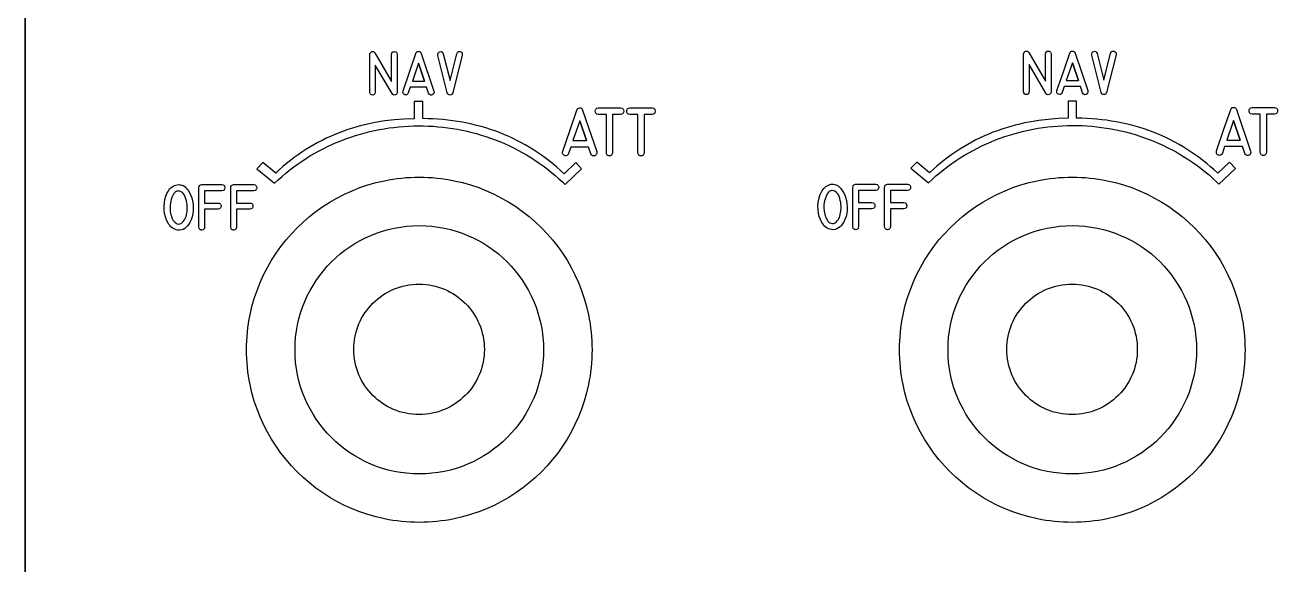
# Model space of a CAD drawing. Extents: x 214 to 359, y 82 to 686.
# Drawn here: x 214.4 to 301.5, y 526.7 to 564.2 of the extents above; entities that cross this region are included whole.
import ezdxf

# ---------------------------------------------------------------- set-up
doc = ezdxf.new("R2010")
doc.units = 0
for name, color, linetype in [('_BACKPANEL', 5, 'CONTINUOUS'), ('_ENGRAVING', 105, 'CONTINUOUS'), ('_TOPLAYER', 1, 'CONTINUOUS')]:
    doc.layers.add(name, color=color, linetype=linetype)

msp = doc.modelspace()

# ---------------------------------------------------------------- linework, layer by layer
at = {"layer": '_BACKPANEL'}
for points in [[(214.375, 621.401), (214.375, 616.651), (214.375, 607.151), (214.375, 597.651), (214.375, 578.651), (214.375, 497.901), (214.375, 488.401), (359.375, 488.401), (359.375, 497.901), (359.375, 578.651), (359.375, 597.651), (359.375, 607.151), (359.375, 616.651), (359.375, 621.401)], [(246.28, 541.678), (246.274, 541.445), (246.257, 541.214), (246.228, 540.987), (246.188, 540.764), (246.137, 540.545), (246.076, 540.329), (246.005, 540.119), (245.923, 539.913), (245.833, 539.712), (245.732, 539.516), (245.623, 539.326), (245.505, 539.142), (245.379, 538.964), (245.244, 538.793), (245.102, 538.628), (244.951, 538.471), (244.794, 538.321), (244.629, 538.178), (244.458, 538.044), (244.28, 537.917), (244.096, 537.799), (243.906, 537.69), (243.711, 537.59), (243.51, 537.499), (243.304, 537.418), (243.093, 537.346), (242.878, 537.285), (242.658, 537.235), (242.435, 537.195), (242.208, 537.166), (241.978, 537.148), (241.744, 537.142), (241.511, 537.148), (241.281, 537.166), (241.054, 537.195), (240.83, 537.235), (240.611, 537.285), (240.396, 537.346), (240.185, 537.418), (239.979, 537.499), (239.778, 537.59), (239.582, 537.69), (239.392, 537.799), (239.208, 537.917), (239.031, 538.044), (238.859, 538.178), (238.695, 538.321), (238.537, 538.471), (238.387, 538.628), (238.244, 538.793), (238.11, 538.964), (237.983, 539.142), (237.865, 539.326), (237.756, 539.516), (237.656, 539.712), (237.565, 539.913), (237.484, 540.119), (237.413, 540.329), (237.351, 540.545), (237.301, 540.764), (237.261, 540.987), (237.232, 541.214), (237.215, 541.445), (237.209, 541.678), (237.215, 541.911), (237.232, 542.142), (237.261, 542.369), (237.301, 542.592), (237.351, 542.812), (237.413, 543.027), (237.484, 543.238), (237.565, 543.444), (237.656, 543.644), (237.756, 543.84), (237.865, 544.03), (237.983, 544.214), (238.11, 544.392), (238.244, 544.563), (238.387, 544.728), (238.537, 544.885), (238.695, 545.035), (238.859, 545.178), (239.031, 545.313), (239.208, 545.439), (239.392, 545.557), (239.582, 545.666), (239.778, 545.766), (239.979, 545.857), (240.185, 545.939), (240.396, 546.01), (240.611, 546.071), (240.83, 546.122), (241.054, 546.161), (241.281, 546.19), (241.511, 546.208), (241.744, 546.214), (241.978, 546.208), (242.208, 546.19), (242.435, 546.161), (242.658, 546.122), (242.878, 546.071), (243.093, 546.01), (243.304, 545.939), (243.51, 545.857), (243.711, 545.766), (243.906, 545.666), (244.096, 545.557), (244.28, 545.439), (244.458, 545.313), (244.629, 545.178), (244.794, 545.035), (244.951, 544.885), (245.102, 544.728), (245.244, 544.563), (245.379, 544.392), (245.505, 544.214), (245.623, 544.03), (245.732, 543.84), (245.833, 543.644), (245.923, 543.444), (246.005, 543.238), (246.076, 543.027), (246.137, 542.812), (246.188, 542.592), (246.228, 542.369), (246.257, 542.142), (246.274, 541.911)], [(291.644, 541.678), (291.638, 541.445), (291.621, 541.214), (291.592, 540.987), (291.552, 540.764), (291.502, 540.545), (291.44, 540.329), (291.369, 540.119), (291.288, 539.913), (291.197, 539.712), (291.097, 539.516), (290.988, 539.326), (290.87, 539.142), (290.743, 538.964), (290.609, 538.793), (290.466, 538.628), (290.316, 538.471), (290.158, 538.321), (289.994, 538.178), (289.822, 538.044), (289.645, 537.917), (289.461, 537.799), (289.271, 537.69), (289.075, 537.59), (288.874, 537.499), (288.668, 537.418), (288.457, 537.346), (288.242, 537.285), (288.023, 537.235), (287.799, 537.195), (287.572, 537.166), (287.342, 537.148), (287.109, 537.142), (286.875, 537.148), (286.645, 537.166), (286.418, 537.195), (286.195, 537.235), (285.975, 537.285), (285.76, 537.346), (285.549, 537.418), (285.343, 537.499), (285.142, 537.59), (284.947, 537.69), (284.757, 537.799), (284.573, 537.917), (284.395, 538.044), (284.224, 538.178), (284.059, 538.321), (283.901, 538.471), (283.751, 538.628), (283.609, 538.793), (283.474, 538.964), (283.348, 539.142), (283.23, 539.326), (283.12, 539.516), (283.02, 539.712), (282.929, 539.913), (282.848, 540.119), (282.777, 540.329), (282.716, 540.545), (282.665, 540.764), (282.625, 540.987), (282.596, 541.214), (282.579, 541.445), (282.573, 541.678), (282.579, 541.911), (282.596, 542.142), (282.625, 542.369), (282.665, 542.592), (282.716, 542.812), (282.777, 543.027), (282.848, 543.238), (282.929, 543.444), (283.02, 543.644), (283.12, 543.84), (283.23, 544.03), (283.348, 544.214), (283.474, 544.392), (283.609, 544.563), (283.751, 544.728), (283.901, 544.885), (284.059, 545.035), (284.224, 545.178), (284.395, 545.313), (284.573, 545.439), (284.757, 545.557), (284.947, 545.666), (285.142, 545.766), (285.343, 545.857), (285.549, 545.939), (285.76, 546.01), (285.975, 546.071), (286.195, 546.122), (286.418, 546.161), (286.645, 546.19), (286.875, 546.208), (287.109, 546.214), (287.342, 546.208), (287.572, 546.19), (287.799, 546.161), (288.023, 546.122), (288.242, 546.071), (288.457, 546.01), (288.668, 545.939), (288.874, 545.857), (289.075, 545.766), (289.271, 545.666), (289.461, 545.557), (289.645, 545.439), (289.822, 545.313), (289.994, 545.178), (290.158, 545.035), (290.316, 544.885), (290.466, 544.728), (290.609, 544.563), (290.743, 544.392), (290.87, 544.214), (290.988, 544.03), (291.097, 543.84), (291.197, 543.644), (291.288, 543.444), (291.369, 543.238), (291.44, 543.027), (291.502, 542.812), (291.552, 542.592), (291.592, 542.369), (291.621, 542.142), (291.638, 541.911)]]:
    msp.add_lwpolyline(points, close=True, dxfattribs=at)
at = {"layer": '_ENGRAVING'}
for points in [[(240.228, 559.565), (240.219, 559.495), (240.193, 559.438), (240.149, 559.396), (240.087, 559.368), (240.021, 559.358), (239.962, 559.369), (239.912, 559.402), (239.869, 559.456), (238.706, 561.448), (238.706, 559.565), (238.682, 559.475), (238.642, 559.41), (238.615, 559.388), (238.584, 559.371), (238.51, 559.358), (238.436, 559.371), (238.405, 559.388), (238.378, 559.41), (238.338, 559.475), (238.315, 559.565), (238.315, 562.176), (238.332, 562.247), (238.362, 562.304), (238.406, 562.348), (238.463, 562.379), (238.523, 562.392), (238.579, 562.381), (238.629, 562.346), (238.674, 562.287), (239.837, 560.293), (239.837, 562.176), (239.86, 562.269), (239.901, 562.334), (239.928, 562.357), (239.96, 562.373), (240.039, 562.386), (240.116, 562.372), (240.147, 562.355), (240.174, 562.332), (240.195, 562.303), (240.211, 562.267), (240.228, 562.176)], [(240.635, 559.647), (241.079, 560.95), (241.524, 562.253), (241.553, 562.312), (241.592, 562.355), (241.643, 562.38), (241.706, 562.389), (241.768, 562.381), (241.819, 562.356), (241.859, 562.313), (241.888, 562.253), (242.776, 559.639), (242.784, 559.544), (242.767, 559.468), (242.749, 559.437), (242.725, 559.41), (242.657, 559.37), (242.581, 559.355), (242.547, 559.359), (242.515, 559.371), (242.457, 559.417), (242.409, 559.494), (242.267, 559.917), (241.138, 559.917), (240.999, 559.505), (240.95, 559.427), (240.922, 559.4), (240.892, 559.381), (240.859, 559.37), (240.824, 559.366), (240.747, 559.383), (240.679, 559.423), (240.655, 559.45), (240.637, 559.481), (240.623, 559.555)], [(243.052, 562.11), (243.051, 562.205), (243.074, 562.279), (243.094, 562.309), (243.121, 562.333), (243.192, 562.367), (243.27, 562.376), (243.304, 562.368), (243.335, 562.354), (243.363, 562.331), (243.389, 562.301), (243.43, 562.218), (243.897, 560.373), (244.366, 562.236), (244.408, 562.32), (244.434, 562.35), (244.462, 562.372), (244.495, 562.386), (244.53, 562.392), (244.61, 562.381), (244.683, 562.345), (244.71, 562.32), (244.73, 562.291), (244.743, 562.257), (244.75, 562.218), (244.743, 562.128), (244.084, 559.515), (244.051, 559.448), (244.01, 559.401), (243.958, 559.372), (243.898, 559.362), (243.837, 559.371), (243.786, 559.399), (243.742, 559.445), (243.708, 559.509)], [(285.653, 559.594), (285.644, 559.523), (285.618, 559.467), (285.574, 559.425), (285.512, 559.397), (285.446, 559.386), (285.388, 559.398), (285.337, 559.43), (285.294, 559.485), (284.131, 561.476), (284.131, 559.594), (284.107, 559.503), (284.067, 559.439), (284.04, 559.416), (284.009, 559.4), (283.935, 559.387), (283.861, 559.4), (283.83, 559.416), (283.803, 559.439), (283.763, 559.503), (283.74, 559.594), (283.74, 562.205), (283.757, 562.275), (283.788, 562.333), (283.831, 562.377), (283.888, 562.408), (283.949, 562.42), (284.004, 562.409), (284.054, 562.374), (284.099, 562.316), (285.262, 560.321), (285.262, 562.205), (285.285, 562.297), (285.326, 562.363), (285.353, 562.386), (285.386, 562.402), (285.464, 562.414), (285.541, 562.4), (285.573, 562.384), (285.599, 562.361), (285.62, 562.331), (285.636, 562.296), (285.653, 562.205)], [(286.06, 559.675), (286.504, 560.979), (286.949, 562.282), (286.978, 562.341), (287.018, 562.383), (287.068, 562.409), (287.131, 562.418), (287.193, 562.41), (287.244, 562.385), (287.284, 562.342), (287.314, 562.282), (288.201, 559.668), (288.209, 559.573), (288.192, 559.496), (288.174, 559.465), (288.15, 559.438), (288.082, 559.399), (288.006, 559.384), (287.972, 559.388), (287.94, 559.4), (287.883, 559.446), (287.834, 559.523), (287.692, 559.946), (286.563, 559.946), (286.424, 559.533), (286.375, 559.456), (286.347, 559.429), (286.317, 559.41), (286.284, 559.398), (286.249, 559.395), (286.172, 559.411), (286.104, 559.452), (286.08, 559.479), (286.063, 559.51), (286.048, 559.584)], [(288.477, 562.138), (288.476, 562.233), (288.499, 562.308), (288.52, 562.337), (288.546, 562.362), (288.618, 562.396), (288.695, 562.404), (288.729, 562.397), (288.76, 562.382), (288.789, 562.36), (288.814, 562.329), (288.855, 562.246), (289.322, 560.401), (289.791, 562.264), (289.833, 562.348), (289.859, 562.378), (289.888, 562.4), (289.92, 562.415), (289.955, 562.421), (290.035, 562.41), (290.108, 562.374), (290.135, 562.349), (290.155, 562.319), (290.168, 562.285), (290.175, 562.247), (290.168, 562.156), (289.509, 559.544), (289.476, 559.477), (289.435, 559.429), (289.384, 559.401), (289.323, 559.391), (289.262, 559.4), (289.211, 559.427), (289.168, 559.473), (289.133, 559.538)], [(242.125, 560.333), (241.704, 561.575), (241.28, 560.333)], [(241.704, 561.575), (242.125, 560.333)], [(287.55, 560.361), (287.129, 561.603), (286.706, 560.361)], [(287.129, 561.603), (287.55, 560.361)], [(251.89, 553.14), (253.04, 554.235), (252.626, 554.667), (251.815, 553.892), (251.562, 554.125), (251.306, 554.351), (251.045, 554.57), (250.781, 554.781), (250.513, 554.985), (250.241, 555.182), (249.965, 555.371), (249.686, 555.554), (249.403, 555.728), (249.116, 555.896), (248.826, 556.056), (248.532, 556.209), (248.235, 556.355), (247.934, 556.493), (247.63, 556.624), (247.323, 556.747), (247.013, 556.863), (246.699, 556.972), (246.382, 557.073), (246.063, 557.167), (245.74, 557.254), (245.414, 557.333), (245.085, 557.405), (244.754, 557.469), (244.419, 557.526), (244.082, 557.576), (243.742, 557.618), (243.4, 557.653), (243.055, 557.68), (242.707, 557.7), (242.357, 557.713), (242.004, 557.718), (242.004, 558.918), (241.408, 558.918), (241.407, 557.716), (240.715, 557.692), (240.034, 557.641), (239.365, 557.562), (238.706, 557.454), (238.381, 557.389), (238.059, 557.318), (237.74, 557.239), (237.424, 557.153), (237.111, 557.06), (236.801, 556.96), (236.495, 556.853), (236.191, 556.739), (235.891, 556.618), (235.593, 556.489), (235.299, 556.353), (235.009, 556.21), (234.721, 556.06), (234.437, 555.903), (234.156, 555.739), (233.879, 555.567), (233.605, 555.388), (233.335, 555.202), (233.068, 555.009), (232.805, 554.809), (232.545, 554.601), (232.289, 554.386), (232.037, 554.164), (231.788, 553.934), (230.892, 554.674), (230.481, 554.241), (231.705, 553.224), (231.965, 553.469), (232.23, 553.705), (232.499, 553.934), (232.774, 554.155), (233.053, 554.369), (233.336, 554.575), (233.623, 554.773), (233.915, 554.963), (234.21, 555.146), (234.509, 555.321), (234.812, 555.488), (235.118, 555.647), (235.427, 555.799), (235.739, 555.943), (236.054, 556.08), (236.372, 556.208), (236.692, 556.329), (237.015, 556.442), (237.34, 556.548), (237.667, 556.646), (237.996, 556.736), (238.327, 556.818), (238.66, 556.893), (238.994, 556.96), (239.329, 557.019), (239.666, 557.07), (240.003, 557.114), (240.342, 557.15), (240.681, 557.178), (241.02, 557.199), (241.36, 557.211), (241.7, 557.217), (242.04, 557.214), (242.38, 557.203), (242.719, 557.185), (243.059, 557.16), (243.397, 557.126), (243.735, 557.085), (244.072, 557.036), (244.408, 556.979), (244.742, 556.914), (245.075, 556.842), (245.407, 556.762), (245.737, 556.675), (246.065, 556.579), (246.391, 556.476), (246.714, 556.365), (247.036, 556.247), (247.355, 556.12), (247.671, 555.986), (247.984, 555.844), (248.295, 555.695), (248.602, 555.537), (248.906, 555.372), (249.206, 555.2), (249.503, 555.019), (249.796, 554.831), (250.085, 554.635), (250.37, 554.431), (250.65, 554.22), (250.926, 554), (251.198, 553.773), (251.465, 553.539), (251.727, 553.296)], [(297.315, 553.168), (298.465, 554.264), (298.051, 554.696), (297.24, 553.92), (296.987, 554.154), (296.731, 554.38), (296.47, 554.598), (296.206, 554.81), (295.938, 555.014), (295.666, 555.211), (295.39, 555.4), (295.111, 555.582), (294.828, 555.757), (294.541, 555.925), (294.251, 556.085), (293.957, 556.238), (293.66, 556.383), (293.359, 556.521), (293.055, 556.652), (292.748, 556.776), (292.438, 556.892), (292.124, 557), (291.807, 557.102), (291.488, 557.196), (291.165, 557.282), (290.839, 557.362), (290.51, 557.434), (290.179, 557.498), (289.844, 557.555), (289.507, 557.605), (289.167, 557.647), (288.825, 557.682), (288.48, 557.709), (288.132, 557.729), (287.782, 557.741), (287.429, 557.747), (287.429, 558.946), (286.833, 558.946), (286.832, 557.744), (286.14, 557.721), (285.459, 557.67), (284.79, 557.59), (284.131, 557.482), (283.806, 557.418), (283.484, 557.346), (283.165, 557.268), (282.849, 557.182), (282.536, 557.089), (282.226, 556.989), (281.92, 556.882), (281.616, 556.768), (281.316, 556.646), (281.018, 556.518), (280.724, 556.382), (280.434, 556.239), (280.146, 556.089), (279.862, 555.932), (279.581, 555.767), (279.304, 555.596), (279.03, 555.417), (278.76, 555.231), (278.493, 555.038), (278.23, 554.837), (277.97, 554.63), (277.714, 554.415), (277.462, 554.192), (277.213, 553.963), (276.318, 554.703), (275.906, 554.27), (277.13, 553.253), (277.39, 553.497), (277.655, 553.734), (277.924, 553.963), (278.199, 554.184), (278.478, 554.397), (278.761, 554.603), (279.048, 554.801), (279.34, 554.992), (279.635, 555.174), (279.934, 555.349), (280.237, 555.516), (280.543, 555.676), (280.852, 555.828), (281.164, 555.972), (281.479, 556.108), (281.797, 556.237), (282.117, 556.358), (282.44, 556.471), (282.765, 556.576), (283.092, 556.674), (283.422, 556.764), (283.753, 556.847), (284.085, 556.921), (284.419, 556.988), (284.754, 557.047), (285.091, 557.099), (285.428, 557.142), (285.767, 557.178), (286.106, 557.207), (286.445, 557.227), (286.785, 557.24), (287.125, 557.245), (287.465, 557.242), (287.805, 557.232), (288.145, 557.214), (288.484, 557.188), (288.822, 557.155), (289.16, 557.113), (289.497, 557.064), (289.833, 557.008), (290.167, 556.943), (290.5, 556.871), (290.832, 556.791), (291.162, 556.703), (291.49, 556.608), (291.816, 556.505), (292.14, 556.394), (292.461, 556.275), (292.78, 556.149), (293.096, 556.015), (293.409, 555.873), (293.72, 555.723), (294.027, 555.566), (294.331, 555.401), (294.631, 555.228), (294.928, 555.048), (295.221, 554.859), (295.51, 554.663), (295.795, 554.46), (296.075, 554.248), (296.351, 554.029), (296.623, 553.802), (296.89, 553.567), (297.152, 553.325)], [(251.725, 555.447), (252.214, 556.883), (252.705, 558.319), (252.736, 558.384), (252.78, 558.431), (252.836, 558.459), (252.905, 558.469), (252.973, 558.461), (253.03, 558.433), (253.074, 558.386), (253.106, 558.319), (254.085, 555.439), (254.094, 555.334), (254.088, 555.289), (254.075, 555.25), (254.055, 555.215), (254.028, 555.186), (253.994, 555.161), (253.953, 555.142), (253.91, 555.13), (253.87, 555.126), (253.832, 555.13), (253.797, 555.143), (253.764, 555.164), (253.733, 555.194), (253.68, 555.279), (253.523, 555.745), (252.279, 555.745), (252.126, 555.29), (252.072, 555.205), (252.042, 555.175), (252.008, 555.154), (251.972, 555.142), (251.933, 555.138), (251.892, 555.143), (251.849, 555.156), (251.807, 555.176), (251.773, 555.201), (251.747, 555.23), (251.728, 555.264), (251.716, 555.303), (251.711, 555.346)], [(254.759, 555.36), (254.759, 558.01), (254.198, 558.01), (254.105, 558.031), (254.068, 558.05), (254.038, 558.076), (254.015, 558.108), (253.998, 558.145), (253.985, 558.239), (253.999, 558.332), (254.016, 558.37), (254.039, 558.402), (254.069, 558.428), (254.106, 558.448), (254.198, 558.469), (255.748, 558.469), (255.84, 558.448), (255.876, 558.429), (255.906, 558.403), (255.929, 558.371), (255.946, 558.333), (255.959, 558.239), (255.946, 558.145), (255.93, 558.107), (255.907, 558.075), (255.877, 558.05), (255.84, 558.03), (255.748, 558.01), (255.189, 558.01), (255.189, 555.36), (255.162, 555.259), (255.141, 555.22), (255.115, 555.188), (255.085, 555.163), (255.049, 555.145), (255.009, 555.135), (254.964, 555.132), (254.919, 555.137), (254.88, 555.148), (254.846, 555.166), (254.818, 555.191), (254.795, 555.223), (254.777, 555.262)], [(256.945, 555.36), (256.945, 558.01), (256.385, 558.01), (256.292, 558.031), (256.255, 558.05), (256.225, 558.076), (256.202, 558.108), (256.185, 558.145), (256.172, 558.239), (256.186, 558.332), (256.203, 558.37), (256.226, 558.402), (256.256, 558.428), (256.292, 558.448), (256.385, 558.469), (257.935, 558.469), (258.027, 558.448), (258.063, 558.429), (258.093, 558.403), (258.116, 558.371), (258.132, 558.333), (258.146, 558.239), (258.133, 558.145), (258.117, 558.107), (258.094, 558.075), (258.064, 558.05), (258.027, 558.03), (257.935, 558.01), (257.376, 558.01), (257.376, 555.36), (257.349, 555.259), (257.328, 555.22), (257.302, 555.188), (257.272, 555.163), (257.236, 555.145), (257.196, 555.135), (257.151, 555.132), (257.106, 555.137), (257.067, 555.148), (257.033, 555.166), (257.004, 555.191), (256.982, 555.223), (256.964, 555.262)], [(297.15, 555.475), (297.639, 556.912), (298.13, 558.348), (298.161, 558.413), (298.205, 558.46), (298.261, 558.488), (298.33, 558.498), (298.399, 558.489), (298.455, 558.461), (298.499, 558.414), (298.531, 558.348), (299.51, 555.467), (299.519, 555.362), (299.513, 555.318), (299.5, 555.278), (299.48, 555.244), (299.453, 555.214), (299.419, 555.19), (299.379, 555.171), (299.336, 555.158), (299.295, 555.154), (299.257, 555.159), (299.222, 555.171), (299.189, 555.193), (299.158, 555.223), (299.105, 555.307), (298.948, 555.773), (297.704, 555.773), (297.551, 555.319), (297.497, 555.233), (297.467, 555.204), (297.433, 555.183), (297.397, 555.17), (297.359, 555.166), (297.317, 555.171), (297.274, 555.184), (297.232, 555.205), (297.198, 555.229), (297.172, 555.259), (297.153, 555.293), (297.141, 555.331), (297.137, 555.375)], [(300.184, 555.389), (300.184, 558.038), (299.623, 558.038), (299.53, 558.059), (299.493, 558.079), (299.463, 558.105), (299.44, 558.136), (299.424, 558.174), (299.411, 558.267), (299.424, 558.361), (299.441, 558.399), (299.464, 558.43), (299.494, 558.456), (299.531, 558.476), (299.623, 558.498), (301.173, 558.498), (301.265, 558.477), (301.301, 558.457), (301.331, 558.431), (301.354, 558.399), (301.371, 558.361), (301.384, 558.267), (301.371, 558.173), (301.355, 558.135), (301.332, 558.104), (301.302, 558.078), (301.266, 558.059), (301.173, 558.038), (300.614, 558.038), (300.614, 555.389), (300.587, 555.288), (300.566, 555.248), (300.54, 555.216), (300.51, 555.191), (300.474, 555.174), (300.434, 555.164), (300.389, 555.161), (300.344, 555.165), (300.305, 555.176), (300.271, 555.194), (300.243, 555.219), (300.22, 555.251), (300.202, 555.29)], [(253.367, 556.203), (252.903, 557.572), (252.436, 556.203)], [(252.903, 557.572), (253.367, 556.203)], [(298.792, 556.231), (298.328, 557.6), (297.861, 556.231)], [(298.328, 557.6), (298.792, 556.231)], [(253.761, 541.651), (253.757, 541.341), (253.745, 541.033), (253.726, 540.727), (253.699, 540.424), (253.664, 540.122), (253.622, 539.823), (253.573, 539.526), (253.517, 539.232), (253.383, 538.652), (253.221, 538.082), (253.032, 537.525), (252.818, 536.98), (252.577, 536.448), (252.312, 535.931), (252.023, 535.428), (251.711, 534.941), (251.377, 534.471), (251.02, 534.017), (250.643, 533.582), (250.246, 533.165), (249.829, 532.768), (249.394, 532.391), (248.94, 532.035), (248.47, 531.7), (247.983, 531.388), (247.481, 531.099), (246.963, 530.834), (246.432, 530.594), (245.887, 530.379), (245.329, 530.19), (244.76, 530.028), (244.179, 529.894), (243.885, 529.838), (243.588, 529.789), (243.289, 529.747), (242.988, 529.712), (242.684, 529.686), (242.378, 529.666), (242.07, 529.654), (241.761, 529.651), (241.451, 529.654), (241.143, 529.666), (240.837, 529.686), (240.534, 529.712), (240.232, 529.747), (239.933, 529.789), (239.636, 529.838), (239.342, 529.894), (238.762, 530.028), (238.192, 530.19), (237.635, 530.379), (237.09, 530.594), (236.558, 530.834), (236.041, 531.099), (235.538, 531.388), (235.051, 531.7), (234.581, 532.035), (234.127, 532.391), (233.692, 532.768), (233.275, 533.165), (232.878, 533.582), (232.501, 534.017), (232.145, 534.471), (231.81, 534.941), (231.498, 535.428), (231.209, 535.931), (230.944, 536.448), (230.704, 536.98), (230.489, 537.525), (230.3, 538.082), (230.138, 538.652), (230.004, 539.232), (229.948, 539.526), (229.899, 539.823), (229.857, 540.122), (229.823, 540.424), (229.796, 540.727), (229.776, 541.033), (229.765, 541.341), (229.761, 541.651), (229.765, 541.96), (229.776, 542.268), (229.796, 542.574), (229.823, 542.877), (229.857, 543.179), (229.899, 543.478), (229.948, 543.775), (230.004, 544.069), (230.138, 544.65), (230.3, 545.219), (230.489, 545.777), (230.704, 546.321), (230.944, 546.853), (231.209, 547.37), (231.498, 547.873), (231.81, 548.36), (232.145, 548.83), (232.501, 549.284), (232.878, 549.719), (233.275, 550.136), (233.692, 550.533), (234.127, 550.91), (234.581, 551.267), (235.051, 551.601), (235.538, 551.913), (236.041, 552.202), (236.558, 552.467), (237.09, 552.708), (237.635, 552.922), (238.192, 553.111), (238.762, 553.273), (239.342, 553.407), (239.636, 553.463), (239.933, 553.512), (240.232, 553.554), (240.534, 553.589), (240.837, 553.616), (241.143, 553.635), (241.451, 553.647), (241.761, 553.651), (242.07, 553.647), (242.378, 553.635), (242.684, 553.616), (242.988, 553.589), (243.289, 553.554), (243.588, 553.512), (243.885, 553.463), (244.179, 553.407), (244.76, 553.273), (245.329, 553.111), (245.887, 552.922), (246.432, 552.708), (246.963, 552.467), (247.481, 552.202), (247.983, 551.913), (248.47, 551.601), (248.94, 551.267), (249.394, 550.91), (249.829, 550.533), (250.246, 550.136), (250.643, 549.719), (251.02, 549.284), (251.377, 548.83), (251.711, 548.36), (252.023, 547.873), (252.312, 547.37), (252.577, 546.853), (252.818, 546.321), (253.032, 545.777), (253.221, 545.219), (253.383, 544.65), (253.517, 544.069), (253.573, 543.775), (253.622, 543.478), (253.664, 543.179), (253.699, 542.877), (253.726, 542.574), (253.745, 542.268), (253.757, 541.96)], [(299.125, 541.651), (299.121, 541.341), (299.109, 541.033), (299.09, 540.727), (299.063, 540.424), (299.029, 540.122), (298.987, 539.823), (298.938, 539.526), (298.881, 539.232), (298.747, 538.652), (298.585, 538.082), (298.397, 537.525), (298.182, 536.98), (297.942, 536.448), (297.677, 535.931), (297.388, 535.428), (297.076, 534.941), (296.741, 534.471), (296.385, 534.017), (296.008, 533.582), (295.61, 533.165), (295.194, 532.768), (294.758, 532.391), (294.305, 532.035), (293.834, 531.7), (293.347, 531.388), (292.845, 531.099), (292.327, 530.834), (291.796, 530.594), (291.251, 530.379), (290.693, 530.19), (290.124, 530.028), (289.543, 529.894), (289.249, 529.838), (288.952, 529.789), (288.653, 529.747), (288.352, 529.712), (288.048, 529.686), (287.742, 529.666), (287.435, 529.654), (287.125, 529.651), (286.815, 529.654), (286.507, 529.666), (286.202, 529.686), (285.898, 529.712), (285.597, 529.747), (285.297, 529.789), (285.001, 529.838), (284.707, 529.894), (284.126, 530.028), (283.557, 530.19), (282.999, 530.379), (282.454, 530.594), (281.922, 530.834), (281.405, 531.099), (280.903, 531.388), (280.416, 531.7), (279.945, 532.035), (279.492, 532.391), (279.056, 532.768), (278.64, 533.165), (278.242, 533.582), (277.865, 534.017), (277.509, 534.471), (277.174, 534.941), (276.862, 535.428), (276.573, 535.931), (276.308, 536.448), (276.068, 536.98), (275.853, 537.525), (275.664, 538.082), (275.503, 538.652), (275.369, 539.232), (275.312, 539.526), (275.263, 539.823), (275.221, 540.122), (275.187, 540.424), (275.16, 540.727), (275.141, 541.033), (275.129, 541.341), (275.125, 541.651), (275.129, 541.96), (275.141, 542.268), (275.16, 542.574), (275.187, 542.877), (275.221, 543.179), (275.263, 543.478), (275.312, 543.775), (275.369, 544.069), (275.503, 544.65), (275.664, 545.219), (275.853, 545.777), (276.068, 546.321), (276.308, 546.853), (276.573, 547.37), (276.862, 547.873), (277.174, 548.36), (277.509, 548.83), (277.865, 549.284), (278.242, 549.719), (278.64, 550.136), (279.056, 550.533), (279.492, 550.91), (279.945, 551.267), (280.416, 551.601), (280.903, 551.913), (281.405, 552.202), (281.922, 552.467), (282.454, 552.708), (282.999, 552.922), (283.557, 553.111), (284.126, 553.273), (284.707, 553.407), (285.001, 553.463), (285.297, 553.512), (285.597, 553.554), (285.898, 553.589), (286.202, 553.616), (286.507, 553.635), (286.815, 553.647), (287.125, 553.651), (287.435, 553.647), (287.742, 553.635), (288.048, 553.616), (288.352, 553.589), (288.653, 553.554), (288.952, 553.512), (289.249, 553.463), (289.543, 553.407), (290.124, 553.273), (290.693, 553.111), (291.251, 552.922), (291.796, 552.708), (292.327, 552.467), (292.845, 552.202), (293.347, 551.913), (293.834, 551.601), (294.305, 551.267), (294.758, 550.91), (295.194, 550.533), (295.61, 550.136), (296.008, 549.719), (296.385, 549.284), (296.741, 548.83), (297.076, 548.36), (297.388, 547.873), (297.677, 547.37), (297.942, 546.853), (298.182, 546.321), (298.397, 545.777), (298.585, 545.219), (298.747, 544.65), (298.881, 544.069), (298.938, 543.775), (298.987, 543.478), (299.029, 543.179), (299.063, 542.877), (299.09, 542.574), (299.109, 542.268), (299.121, 541.96)], [(225.954, 552.221), (226.01, 552.005), (226.046, 551.785), (226.061, 551.561), (226.055, 551.333), (226.028, 551.108), (225.979, 550.893), (225.91, 550.687), (225.818, 550.492), (225.748, 550.379), (225.666, 550.274), (225.572, 550.178), (225.466, 550.091), (225.352, 550.021), (225.232, 549.979), (225.106, 549.963), (224.974, 549.975), (224.868, 550), (224.768, 550.036), (224.674, 550.082), (224.587, 550.138), (224.506, 550.204), (224.432, 550.28), (224.364, 550.366), (224.303, 550.463), (224.199, 550.672), (224.119, 550.892), (224.065, 551.124), (224.036, 551.368), (224.031, 551.615), (224.05, 551.86), (224.094, 552.101), (224.162, 552.339), (224.205, 552.453), (224.253, 552.559), (224.308, 552.657), (224.369, 552.747), (224.436, 552.829), (224.509, 552.903), (224.587, 552.969), (224.672, 553.027), (224.758, 553.072), (224.847, 553.105), (224.937, 553.125), (225.029, 553.132), (225.116, 553.127), (225.199, 553.114), (225.278, 553.091), (225.353, 553.06), (225.424, 553.02), (225.49, 552.97), (225.553, 552.912), (225.611, 552.845), (225.717, 552.698), (225.81, 552.546), (225.889, 552.387)], [(225.041, 552.693), (224.976, 552.688), (224.916, 552.674), (224.859, 552.65), (224.807, 552.616), (224.759, 552.573), (224.714, 552.521), (224.674, 552.459), (224.638, 552.387), (224.576, 552.239), (224.526, 552.103), (224.489, 551.978), (224.465, 551.865), (224.446, 551.69), (224.445, 551.483), (224.463, 551.26), (224.505, 551.04), (224.535, 550.934), (224.572, 550.832), (224.616, 550.736), (224.666, 550.646), (224.724, 550.566), (224.79, 550.5), (224.864, 550.45), (224.947, 550.414), (225.045, 550.393), (225.136, 550.401), (225.219, 550.436), (225.296, 550.499), (225.365, 550.577), (225.425, 550.658), (225.476, 550.741), (225.519, 550.826), (225.554, 550.922), (225.583, 551.032), (225.606, 551.155), (225.624, 551.293), (225.633, 551.437), (225.634, 551.582), (225.627, 551.726), (225.61, 551.87), (225.585, 552.01), (225.55, 552.144), (225.504, 552.27), (225.449, 552.389), (225.383, 552.494), (225.304, 552.578), (225.212, 552.641), (225.107, 552.683)], [(226.444, 550.186), (226.444, 552.912), (226.466, 553.002), (226.508, 553.069), (226.536, 553.093), (226.569, 553.112), (226.649, 553.132), (228.05, 553.132), (228.138, 553.112), (228.173, 553.093), (228.201, 553.068), (228.223, 553.038), (228.239, 553.002), (228.251, 552.913), (228.239, 552.824), (228.223, 552.788), (228.2, 552.758), (228.172, 552.734), (228.137, 552.716), (228.047, 552.697), (226.85, 552.697), (226.85, 551.852), (227.784, 551.852), (227.871, 551.833), (227.906, 551.816), (227.934, 551.792), (227.957, 551.763), (227.973, 551.729), (227.987, 551.644), (227.975, 551.557), (227.959, 551.521), (227.937, 551.491), (227.909, 551.465), (227.874, 551.444), (227.784, 551.418), (226.85, 551.418), (226.85, 550.186), (226.833, 550.093), (226.816, 550.056), (226.794, 550.026), (226.767, 550.002), (226.735, 549.985), (226.654, 549.97), (226.611, 549.973), (226.573, 549.982), (226.539, 549.999), (226.511, 550.023), (226.487, 550.053), (226.468, 550.091)], [(228.657, 550.186), (228.657, 552.912), (228.679, 553.002), (228.721, 553.069), (228.749, 553.093), (228.782, 553.112), (228.862, 553.132), (230.263, 553.132), (230.351, 553.112), (230.386, 553.093), (230.414, 553.068), (230.436, 553.038), (230.452, 553.002), (230.465, 552.913), (230.452, 552.824), (230.436, 552.788), (230.414, 552.758), (230.385, 552.734), (230.35, 552.716), (230.261, 552.697), (229.063, 552.697), (229.063, 551.852), (229.997, 551.852), (230.085, 551.833), (230.119, 551.816), (230.148, 551.792), (230.17, 551.763), (230.186, 551.729), (230.2, 551.644), (230.188, 551.557), (230.173, 551.521), (230.151, 551.491), (230.122, 551.465), (230.087, 551.444), (229.997, 551.418), (229.063, 551.418), (229.063, 550.186), (229.046, 550.093), (229.029, 550.056), (229.007, 550.026), (228.98, 550.002), (228.948, 549.985), (228.867, 549.97), (228.824, 549.973), (228.786, 549.982), (228.753, 549.999), (228.724, 550.023), (228.7, 550.053), (228.681, 550.091)], [(271.379, 552.25), (271.436, 552.034), (271.471, 551.814), (271.486, 551.59), (271.48, 551.361), (271.453, 551.136), (271.405, 550.921), (271.335, 550.716), (271.243, 550.521), (271.173, 550.407), (271.091, 550.302), (270.997, 550.206), (270.892, 550.119), (270.777, 550.05), (270.657, 550.007), (270.531, 549.992), (270.399, 550.003), (270.293, 550.029), (270.193, 550.064), (270.099, 550.11), (270.012, 550.166), (269.931, 550.232), (269.857, 550.309), (269.789, 550.395), (269.728, 550.492), (269.624, 550.7), (269.545, 550.921), (269.49, 551.153), (269.461, 551.396), (269.456, 551.644), (269.475, 551.888), (269.519, 552.129), (269.587, 552.367), (269.63, 552.482), (269.679, 552.588), (269.733, 552.686), (269.794, 552.776), (269.861, 552.858), (269.934, 552.932), (270.012, 552.997), (270.097, 553.055), (270.183, 553.101), (270.272, 553.134), (270.362, 553.154), (270.454, 553.16), (270.541, 553.156), (270.624, 553.142), (270.703, 553.12), (270.778, 553.088), (270.849, 553.048), (270.915, 552.999), (270.978, 552.941), (271.036, 552.873), (271.142, 552.727), (271.235, 552.574), (271.314, 552.415)], [(270.466, 552.721), (270.401, 552.717), (270.341, 552.702), (270.284, 552.678), (270.232, 552.645), (270.184, 552.602), (270.139, 552.549), (270.099, 552.487), (270.063, 552.415), (270.001, 552.268), (269.951, 552.132), (269.914, 552.007), (269.89, 551.893), (269.871, 551.719), (269.87, 551.511), (269.888, 551.289), (269.93, 551.069), (269.961, 550.962), (269.997, 550.861), (270.041, 550.765), (270.091, 550.675), (270.149, 550.594), (270.215, 550.529), (270.289, 550.478), (270.372, 550.442), (270.47, 550.422), (270.561, 550.43), (270.645, 550.465), (270.721, 550.528), (270.79, 550.606), (270.851, 550.686), (270.902, 550.769), (270.944, 550.855), (270.979, 550.95), (271.008, 551.06), (271.031, 551.184), (271.049, 551.321), (271.058, 551.466), (271.059, 551.61), (271.052, 551.754), (271.036, 551.898), (271.01, 552.039), (270.975, 552.172), (270.929, 552.299), (270.874, 552.418), (270.808, 552.523), (270.729, 552.607), (270.637, 552.67), (270.533, 552.712)], [(271.869, 550.215), (271.869, 552.941), (271.891, 553.031), (271.933, 553.098), (271.961, 553.122), (271.994, 553.141), (272.074, 553.16), (273.475, 553.16), (273.563, 553.14), (273.598, 553.121), (273.626, 553.097), (273.648, 553.067), (273.664, 553.031), (273.677, 552.941), (273.664, 552.852), (273.648, 552.817), (273.626, 552.787), (273.597, 552.763), (273.562, 552.745), (273.472, 552.726), (272.275, 552.726), (272.275, 551.881), (273.209, 551.881), (273.297, 551.862), (273.331, 551.844), (273.36, 551.821), (273.382, 551.792), (273.398, 551.758), (273.412, 551.672), (273.4, 551.586), (273.385, 551.55), (273.362, 551.519), (273.334, 551.493), (273.299, 551.473), (273.209, 551.446), (272.275, 551.446), (272.275, 550.215), (272.258, 550.121), (272.241, 550.085), (272.219, 550.054), (272.192, 550.03), (272.16, 550.013), (272.079, 549.999), (272.036, 550.001), (271.998, 550.011), (271.964, 550.028), (271.936, 550.051), (271.912, 550.082), (271.893, 550.119)], [(274.082, 550.215), (274.082, 552.941), (274.104, 553.031), (274.146, 553.098), (274.174, 553.122), (274.207, 553.141), (274.287, 553.16), (275.689, 553.16), (275.777, 553.14), (275.811, 553.121), (275.839, 553.097), (275.861, 553.067), (275.877, 553.031), (275.89, 552.941), (275.877, 552.852), (275.861, 552.817), (275.839, 552.787), (275.81, 552.763), (275.775, 552.745), (275.686, 552.726), (274.489, 552.726), (274.489, 551.881), (275.422, 551.881), (275.51, 551.862), (275.544, 551.844), (275.573, 551.821), (275.595, 551.792), (275.611, 551.758), (275.625, 551.672), (275.613, 551.586), (275.598, 551.55), (275.576, 551.519), (275.547, 551.493), (275.512, 551.473), (275.422, 551.446), (274.489, 551.446), (274.489, 550.215), (274.471, 550.121), (274.454, 550.085), (274.432, 550.054), (274.405, 550.03), (274.373, 550.013), (274.292, 549.999), (274.249, 550.001), (274.211, 550.011), (274.178, 550.028), (274.149, 550.051), (274.125, 550.082), (274.106, 550.119)], [(250.395, 541.651), (250.383, 541.206), (250.35, 540.768), (250.295, 540.336), (250.219, 539.91), (250.123, 539.493), (250.006, 539.083), (249.871, 538.682), (249.716, 538.29), (249.543, 537.907), (249.353, 537.535), (249.145, 537.173), (248.92, 536.823), (248.679, 536.485), (248.423, 536.159), (248.152, 535.845), (247.866, 535.545), (247.566, 535.259), (247.253, 534.988), (246.926, 534.732), (246.588, 534.491), (246.238, 534.267), (245.876, 534.059), (245.504, 533.868), (245.121, 533.695), (244.729, 533.54), (244.328, 533.405), (243.918, 533.288), (243.501, 533.192), (243.075, 533.116), (242.643, 533.061), (242.205, 533.028), (241.761, 533.017), (241.316, 533.028), (240.878, 533.061), (240.446, 533.116), (240.021, 533.192), (239.603, 533.288), (239.193, 533.405), (238.792, 533.54), (238.4, 533.695), (238.017, 533.868), (237.645, 534.059), (237.284, 534.267), (236.933, 534.491), (236.595, 534.732), (236.269, 534.988), (235.955, 535.259), (235.655, 535.545), (235.37, 535.845), (235.098, 536.159), (234.842, 536.485), (234.601, 536.823), (234.377, 537.173), (234.169, 537.535), (233.978, 537.907), (233.805, 538.29), (233.651, 538.682), (233.515, 539.083), (233.398, 539.493), (233.302, 539.91), (233.226, 540.336), (233.171, 540.768), (233.138, 541.206), (233.127, 541.651), (233.138, 542.095), (233.171, 542.533), (233.226, 542.965), (233.302, 543.391), (233.398, 543.808), (233.515, 544.218), (233.651, 544.619), (233.805, 545.011), (233.978, 545.394), (234.169, 545.766), (234.377, 546.128), (234.601, 546.478), (234.842, 546.816), (235.098, 547.143), (235.37, 547.456), (235.655, 547.756), (235.955, 548.042), (236.269, 548.313), (236.595, 548.569), (236.933, 548.81), (237.284, 549.035), (237.645, 549.242), (238.017, 549.433), (238.4, 549.606), (238.792, 549.761), (239.193, 549.896), (239.603, 550.013), (240.021, 550.109), (240.446, 550.185), (240.878, 550.24), (241.316, 550.273), (241.761, 550.285), (242.205, 550.273), (242.643, 550.24), (243.075, 550.185), (243.501, 550.109), (243.918, 550.013), (244.328, 549.896), (244.729, 549.761), (245.121, 549.606), (245.504, 549.433), (245.876, 549.242), (246.238, 549.035), (246.588, 548.81), (246.926, 548.569), (247.253, 548.313), (247.566, 548.042), (247.866, 547.756), (248.152, 547.456), (248.423, 547.143), (248.679, 546.816), (248.92, 546.478), (249.145, 546.128), (249.353, 545.766), (249.543, 545.394), (249.716, 545.011), (249.871, 544.619), (250.006, 544.218), (250.123, 543.808), (250.219, 543.391), (250.295, 542.965), (250.35, 542.533), (250.383, 542.095)], [(295.759, 541.651), (295.748, 541.206), (295.714, 540.768), (295.659, 540.336), (295.584, 539.91), (295.487, 539.493), (295.371, 539.083), (295.235, 538.682), (295.08, 538.29), (294.908, 537.907), (294.717, 537.535), (294.509, 537.173), (294.284, 536.823), (294.044, 536.485), (293.787, 536.159), (293.516, 535.845), (293.23, 535.545), (292.93, 535.259), (292.617, 534.988), (292.291, 534.732), (291.952, 534.491), (291.602, 534.267), (291.24, 534.059), (290.868, 533.868), (290.486, 533.695), (290.094, 533.54), (289.692, 533.405), (289.283, 533.288), (288.865, 533.192), (288.44, 533.116), (288.008, 533.061), (287.569, 533.028), (287.125, 533.017), (286.681, 533.028), (286.242, 533.061), (285.81, 533.116), (285.385, 533.192), (284.967, 533.288), (284.557, 533.405), (284.156, 533.54), (283.764, 533.695), (283.382, 533.868), (283.01, 534.059), (282.648, 534.267), (282.298, 534.491), (281.959, 534.732), (281.633, 534.988), (281.32, 535.259), (281.02, 535.545), (280.734, 535.845), (280.463, 536.159), (280.206, 536.485), (279.966, 536.823), (279.741, 537.173), (279.533, 537.535), (279.342, 537.907), (279.169, 538.29), (279.015, 538.682), (278.879, 539.083), (278.763, 539.493), (278.666, 539.91), (278.59, 540.336), (278.536, 540.768), (278.502, 541.206), (278.491, 541.651), (278.502, 542.095), (278.536, 542.533), (278.59, 542.965), (278.666, 543.391), (278.763, 543.808), (278.879, 544.218), (279.015, 544.619), (279.169, 545.011), (279.342, 545.394), (279.533, 545.766), (279.741, 546.128), (279.966, 546.478), (280.206, 546.816), (280.463, 547.143), (280.734, 547.456), (281.02, 547.756), (281.32, 548.042), (281.633, 548.313), (281.959, 548.569), (282.298, 548.81), (282.648, 549.035), (283.01, 549.242), (283.382, 549.433), (283.764, 549.606), (284.156, 549.761), (284.557, 549.896), (284.967, 550.013), (285.385, 550.109), (285.81, 550.185), (286.242, 550.24), (286.681, 550.273), (287.125, 550.285), (287.569, 550.273), (288.008, 550.24), (288.44, 550.185), (288.865, 550.109), (289.283, 550.013), (289.692, 549.896), (290.094, 549.761), (290.486, 549.606), (290.868, 549.433), (291.24, 549.242), (291.602, 549.035), (291.952, 548.81), (292.291, 548.569), (292.617, 548.313), (292.93, 548.042), (293.23, 547.756), (293.516, 547.456), (293.787, 547.143), (294.044, 546.816), (294.284, 546.478), (294.509, 546.128), (294.717, 545.766), (294.908, 545.394), (295.08, 545.011), (295.235, 544.619), (295.371, 544.218), (295.487, 543.808), (295.584, 543.391), (295.659, 542.965), (295.714, 542.533), (295.748, 542.095)]]:
    msp.add_lwpolyline(points, close=True, dxfattribs=at)
at = {"layer": '_TOPLAYER'}
msp.add_lwpolyline([(214.375, 522.401), (214.38, 538.136), (214.38, 538.992), (214.38, 570.129)], dxfattribs=at)
for points in [[(250.395, 541.651), (250.383, 541.206), (250.35, 540.768), (250.295, 540.336), (250.219, 539.91), (250.123, 539.493), (250.006, 539.083), (249.871, 538.682), (249.716, 538.29), (249.543, 537.907), (249.353, 537.535), (249.145, 537.173), (248.92, 536.823), (248.679, 536.485), (248.423, 536.159), (248.152, 535.845), (247.866, 535.545), (247.566, 535.259), (247.253, 534.988), (246.926, 534.732), (246.588, 534.491), (246.238, 534.267), (245.876, 534.059), (245.504, 533.868), (245.121, 533.695), (244.729, 533.54), (244.328, 533.405), (243.918, 533.288), (243.501, 533.192), (243.075, 533.116), (242.643, 533.061), (242.205, 533.028), (241.761, 533.017), (241.316, 533.028), (240.878, 533.061), (240.446, 533.116), (240.021, 533.192), (239.603, 533.288), (239.193, 533.405), (238.792, 533.54), (238.4, 533.695), (238.017, 533.868), (237.645, 534.059), (237.284, 534.267), (236.933, 534.491), (236.595, 534.732), (236.269, 534.988), (235.955, 535.259), (235.655, 535.545), (235.37, 535.845), (235.098, 536.159), (234.842, 536.485), (234.601, 536.823), (234.377, 537.173), (234.169, 537.535), (233.978, 537.907), (233.805, 538.29), (233.651, 538.682), (233.515, 539.083), (233.398, 539.493), (233.302, 539.91), (233.226, 540.336), (233.171, 540.768), (233.138, 541.206), (233.127, 541.651), (233.138, 542.095), (233.171, 542.533), (233.226, 542.965), (233.302, 543.391), (233.398, 543.808), (233.515, 544.218), (233.651, 544.619), (233.805, 545.011), (233.978, 545.394), (234.169, 545.766), (234.377, 546.128), (234.601, 546.478), (234.842, 546.816), (235.098, 547.143), (235.37, 547.456), (235.655, 547.756), (235.955, 548.042), (236.269, 548.313), (236.595, 548.569), (236.933, 548.81), (237.284, 549.035), (237.645, 549.242), (238.017, 549.433), (238.4, 549.606), (238.792, 549.761), (239.193, 549.896), (239.603, 550.013), (240.021, 550.109), (240.446, 550.185), (240.878, 550.24), (241.316, 550.273), (241.761, 550.285), (242.205, 550.273), (242.643, 550.24), (243.075, 550.185), (243.501, 550.109), (243.918, 550.013), (244.328, 549.896), (244.729, 549.761), (245.121, 549.606), (245.504, 549.433), (245.876, 549.242), (246.238, 549.035), (246.588, 548.81), (246.926, 548.569), (247.253, 548.313), (247.566, 548.042), (247.866, 547.756), (248.152, 547.456), (248.423, 547.143), (248.679, 546.816), (248.92, 546.478), (249.145, 546.128), (249.353, 545.766), (249.543, 545.394), (249.716, 545.011), (249.871, 544.619), (250.006, 544.218), (250.123, 543.808), (250.219, 543.391), (250.295, 542.965), (250.35, 542.533), (250.383, 542.095)], [(295.759, 541.651), (295.748, 541.206), (295.714, 540.768), (295.659, 540.336), (295.584, 539.91), (295.487, 539.493), (295.371, 539.083), (295.235, 538.682), (295.08, 538.29), (294.908, 537.907), (294.717, 537.535), (294.509, 537.173), (294.284, 536.823), (294.044, 536.485), (293.787, 536.159), (293.516, 535.845), (293.23, 535.545), (292.93, 535.259), (292.617, 534.988), (292.291, 534.732), (291.952, 534.491), (291.602, 534.267), (291.24, 534.059), (290.868, 533.868), (290.486, 533.695), (290.094, 533.54), (289.692, 533.405), (289.283, 533.288), (288.865, 533.192), (288.44, 533.116), (288.008, 533.061), (287.569, 533.028), (287.125, 533.017), (286.681, 533.028), (286.242, 533.061), (285.81, 533.116), (285.385, 533.192), (284.967, 533.288), (284.557, 533.405), (284.156, 533.54), (283.764, 533.695), (283.382, 533.868), (283.01, 534.059), (282.648, 534.267), (282.298, 534.491), (281.959, 534.732), (281.633, 534.988), (281.32, 535.259), (281.02, 535.545), (280.734, 535.845), (280.463, 536.159), (280.206, 536.485), (279.966, 536.823), (279.741, 537.173), (279.533, 537.535), (279.342, 537.907), (279.169, 538.29), (279.015, 538.682), (278.879, 539.083), (278.763, 539.493), (278.666, 539.91), (278.59, 540.336), (278.536, 540.768), (278.502, 541.206), (278.491, 541.651), (278.502, 542.095), (278.536, 542.533), (278.59, 542.965), (278.666, 543.391), (278.763, 543.808), (278.879, 544.218), (279.015, 544.619), (279.169, 545.011), (279.342, 545.394), (279.533, 545.766), (279.741, 546.128), (279.966, 546.478), (280.206, 546.816), (280.463, 547.143), (280.734, 547.456), (281.02, 547.756), (281.32, 548.042), (281.633, 548.313), (281.959, 548.569), (282.298, 548.81), (282.648, 549.035), (283.01, 549.242), (283.382, 549.433), (283.764, 549.606), (284.156, 549.761), (284.557, 549.896), (284.967, 550.013), (285.385, 550.109), (285.81, 550.185), (286.242, 550.24), (286.681, 550.273), (287.125, 550.285), (287.569, 550.273), (288.008, 550.24), (288.44, 550.185), (288.865, 550.109), (289.283, 550.013), (289.692, 549.896), (290.094, 549.761), (290.486, 549.606), (290.868, 549.433), (291.24, 549.242), (291.602, 549.035), (291.952, 548.81), (292.291, 548.569), (292.617, 548.313), (292.93, 548.042), (293.23, 547.756), (293.516, 547.456), (293.787, 547.143), (294.044, 546.816), (294.284, 546.478), (294.509, 546.128), (294.717, 545.766), (294.908, 545.394), (295.08, 545.011), (295.235, 544.619), (295.371, 544.218), (295.487, 543.808), (295.584, 543.391), (295.659, 542.965), (295.714, 542.533), (295.748, 542.095)]]:
    msp.add_lwpolyline(points, close=True, dxfattribs=at)

doc.saveas('drawing.dxf')
